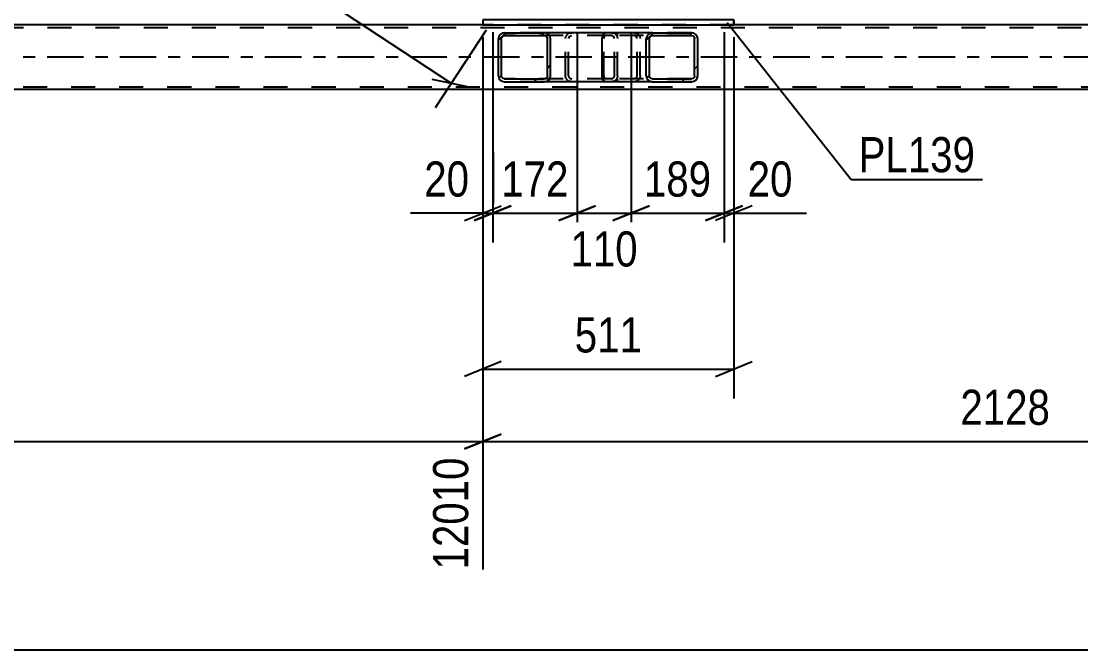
# Model space of a CAD drawing. Header units: millimetres. Extents: x -777 to 412, y -850 to -9.
# Drawn here: x -243.8 to -157.4, y -586.5 to -535.2 of the extents above; entities that cross this region are included whole.
import ezdxf

# ---------------------------------------------------------------- set-up
doc = ezdxf.new("R2010")
doc.units = ezdxf.units.MM
doc.linetypes.add('DXK_LINE_DOT2', pattern=[3.9198, 1.9599, -1.9599])
doc.linetypes.add('DXK_LINE_DOT3', pattern=[5.9187, 2.979, -0.9799, 0.9799, -0.9799])
doc.styles.add('Arial Narrow', font='ARIALN.TTF', dxfattribs={"height": 0.2})

# ---------------------------------------------------------------- blocks, each defined once
blk = doc.blocks.new('Part-570390744-5796 - 5775')
at = {"linetype": 'Continuous'}
h = blk.add_hatch(dxfattribs=at)
h.set_pattern_fill('', scale=0.7, style=0, pattern_type=0)
h.set_pattern_definition([(45, (-204.8373, -539.858), (-1.57154, 1.57154), [])])
h.paths.add_polyline_path([(-204.876, -539.674), (-204.837, -539.858), (-204.727, -540.014), (-204.561, -540.118), (-204.365, -540.154), (-201.13, -540.154), (-200.935, -540.118), (-200.769, -540.014), (-200.658, -539.858), (-200.619, -539.674), (-200.619, -536.634), (-200.658, -536.451), (-200.769, -536.295), (-200.935, -536.191), (-201.13, -536.154), (-204.365, -536.154), (-204.561, -536.191), (-204.727, -536.295), (-204.837, -536.451), (-204.876, -536.634)])
h.paths.add_polyline_path([(-204.601, -536.542), (-204.546, -536.465), (-204.463, -536.413), (-204.365, -536.394), (-201.13, -536.394), (-201.032, -536.413), (-200.95, -536.465), (-200.894, -536.542), (-200.875, -536.634), (-200.875, -539.674), (-200.894, -539.766), (-200.95, -539.844), (-201.032, -539.896), (-201.13, -539.914), (-204.365, -539.914), (-204.463, -539.896), (-204.546, -539.844), (-204.601, -539.766), (-204.621, -539.674), (-204.621, -536.634)])
at = {"color": 2, "linetype": 'Continuous'}
for p, q in [((-204.365, -536.154), (-204.561, -536.191)), ((-204.365, -536.154), (-201.13, -536.154)), ((-196.147, -536.154), (-201.13, -536.154)), ((-200.935, -536.191), (-201.13, -536.154)), ((-204.837, -536.451), (-204.876, -536.634)), ((-204.876, -539.674), (-204.876, -536.634)), ((-204.621, -536.634), (-204.601, -536.542)), ((-204.621, -539.674), (-204.621, -536.634)), ((-204.601, -536.542), (-204.546, -536.465)), ((-204.546, -536.465), (-204.463, -536.413)), ((-204.463, -536.413), (-204.365, -536.394)), ((-204.365, -536.394), (-201.13, -536.394)), ((-201.13, -536.394), (-201.032, -536.413)), ((-201.032, -536.413), (-200.95, -536.465)), ((-200.95, -536.465), (-200.894, -536.542)), ((-200.894, -536.542), (-200.875, -536.634)), ((-200.875, -539.674), (-200.875, -536.634)), ((-200.619, -536.634), (-200.658, -536.451)), ((-200.619, -539.674), (-200.619, -536.634)), ((-204.876, -539.674), (-204.837, -539.858)), ((-204.601, -539.766), (-204.621, -539.674)), ((-200.875, -539.674), (-200.894, -539.766)), ((-200.658, -539.858), (-200.619, -539.674)), ((-204.546, -539.844), (-204.601, -539.766)), ((-204.561, -540.118), (-204.365, -540.154)), ((-204.463, -539.896), (-204.546, -539.844)), ((-204.365, -539.914), (-204.463, -539.896)), ((-204.365, -539.914), (-201.13, -539.914)), ((-204.365, -540.154), (-201.13, -540.154)), ((-201.032, -539.896), (-201.13, -539.914)), ((-201.13, -540.154), (-200.935, -540.118)), ((-196.147, -540.154), (-201.13, -540.154)), ((-200.95, -539.844), (-201.032, -539.896)), ((-200.894, -539.766), (-200.95, -539.844))]:
    blk.add_line(p, q, dxfattribs=at)
at = {"color": 7, "linetype": 'DXK_LINE_DOT2'}
for p, q in [((-201.13, -536.154), (-204.365, -536.154)), ((-199.096, -536.191), (-198.9, -536.154)), ((-195.665, -536.154), (-196.147, -536.154)), ((-195.665, -536.154), (-195.47, -536.191)), ((-195.665, -536.394), (-204.365, -536.394)), ((-199.411, -536.634), (-199.372, -536.451)), ((-199.411, -539.674), (-199.411, -536.634)), ((-199.136, -536.542), (-199.156, -536.634)), ((-199.156, -539.674), (-199.156, -536.634)), ((-199.081, -536.465), (-199.136, -536.542)), ((-199.081, -536.465), (-199.058, -536.451)), ((-199.058, -536.451), (-198.998, -536.413)), ((-198.998, -536.413), (-198.9, -536.394)), ((-195.567, -536.413), (-195.665, -536.394)), ((-195.484, -536.465), (-195.567, -536.413)), ((-195.429, -536.542), (-195.484, -536.465)), ((-195.41, -536.634), (-195.429, -536.542)), ((-195.41, -539.674), (-195.41, -536.634)), ((-195.193, -536.451), (-195.154, -536.634)), ((-195.154, -539.674), (-195.154, -536.634)), ((-199.372, -539.858), (-199.411, -539.674)), ((-199.156, -539.674), (-199.136, -539.766)), ((-195.429, -539.766), (-195.41, -539.674)), ((-195.154, -539.674), (-195.193, -539.858)), ((-195.665, -539.914), (-204.365, -539.914)), ((-201.13, -540.154), (-204.365, -540.154)), ((-199.136, -539.766), (-199.081, -539.844)), ((-198.9, -540.154), (-199.096, -540.118)), ((-199.081, -539.844), (-199.058, -539.858)), ((-199.058, -539.858), (-198.998, -539.896)), ((-198.998, -539.896), (-198.9, -539.914)), ((-195.665, -540.154), (-196.147, -540.154)), ((-195.665, -539.914), (-195.567, -539.896)), ((-195.47, -540.118), (-195.665, -540.154)), ((-195.567, -539.896), (-195.484, -539.844)), ((-195.484, -539.844), (-195.429, -539.766))]:
    blk.add_line(p, q, dxfattribs=at)
at = {"color": 2, "linetype": 'Continuous'}
for centre, start, end in [((-204.385, -536.655), 110.75831, 155.68003), ((-201.111, -536.655), 24.31997, 69.24169), ((-204.385, -539.654), 204.31997, 249.24169), ((-201.111, -539.654), 290.75831, 335.68003)]:
    blk.add_arc(centre, 0.496, start, end, dxfattribs=at)
at = {"color": 7, "linetype": 'DXK_LINE_DOT2'}
for centre, start, end in [((-198.92, -536.655), 110.75832, 155.68004), ((-195.646, -536.655), 24.31996, 69.24168), ((-198.92, -539.654), 204.31996, 249.24168), ((-195.646, -539.654), 290.75832, 335.68004)]:
    blk.add_arc(centre, 0.496, start, end, dxfattribs=at)
blk = doc.blocks.new('Part-570390744-6019 - 5775')
at = {"linetype": 'Continuous'}
h = blk.add_hatch(dxfattribs=at)
h.set_pattern_fill('', scale=0.7, style=0, pattern_type=0)
h.set_pattern_definition([(45, (-192.7806, -539.858), (-1.57154, 1.57154), [])])
h.paths.add_polyline_path([(-192.819, -539.674), (-192.781, -539.858), (-192.672, -540.014), (-192.509, -540.118), (-192.316, -540.154), (-189.132, -540.154), (-188.939, -540.118), (-188.776, -540.014), (-188.667, -539.858), (-188.629, -539.674), (-188.629, -536.634), (-188.667, -536.451), (-188.776, -536.295), (-188.939, -536.191), (-189.132, -536.154), (-192.316, -536.154), (-192.509, -536.191), (-192.672, -536.295), (-192.781, -536.451), (-192.819, -536.634)])
h.paths.add_polyline_path([(-192.548, -536.542), (-192.494, -536.465), (-192.412, -536.413), (-192.316, -536.394), (-189.132, -536.394), (-189.036, -536.413), (-188.954, -536.465), (-188.9, -536.542), (-188.88, -536.634), (-188.88, -539.674), (-188.9, -539.766), (-188.954, -539.844), (-189.036, -539.896), (-189.132, -539.914), (-192.316, -539.914), (-192.412, -539.896), (-192.494, -539.844), (-192.548, -539.766), (-192.568, -539.674), (-192.568, -536.634)])
at = {"color": 2, "linetype": 'Continuous'}
for p, q in [((-196.338, -536.295), (-196.25, -536.191)), ((-196.25, -536.191), (-196.147, -536.154)), ((-192.316, -536.154), (-196.147, -536.154)), ((-192.316, -536.154), (-192.509, -536.191)), ((-192.316, -536.154), (-189.132, -536.154)), ((-188.939, -536.191), (-189.132, -536.154)), ((-196.417, -536.634), (-196.397, -536.451)), ((-196.417, -539.674), (-196.417, -536.634)), ((-196.397, -536.451), (-196.338, -536.295)), ((-192.781, -536.451), (-192.819, -536.634)), ((-192.819, -539.674), (-192.819, -536.634)), ((-192.568, -536.634), (-192.548, -536.542)), ((-192.568, -539.674), (-192.568, -536.634)), ((-192.548, -536.542), (-192.494, -536.465)), ((-192.494, -536.465), (-192.412, -536.413)), ((-192.412, -536.413), (-192.316, -536.394)), ((-192.316, -536.394), (-189.132, -536.394)), ((-189.132, -536.394), (-189.036, -536.413)), ((-189.036, -536.413), (-188.954, -536.465)), ((-188.954, -536.465), (-188.9, -536.542)), ((-188.9, -536.542), (-188.88, -536.634)), ((-188.88, -539.674), (-188.88, -536.634)), ((-188.629, -536.634), (-188.667, -536.451)), ((-188.629, -539.674), (-188.629, -536.634)), ((-196.397, -539.858), (-196.417, -539.674)), ((-192.819, -539.674), (-192.781, -539.858)), ((-192.548, -539.766), (-192.568, -539.674)), ((-188.88, -539.674), (-188.9, -539.766)), ((-188.667, -539.858), (-188.629, -539.674)), ((-196.338, -540.014), (-196.397, -539.858)), ((-196.25, -540.118), (-196.338, -540.014)), ((-196.147, -540.154), (-196.25, -540.118)), ((-192.316, -540.154), (-196.147, -540.154)), ((-192.494, -539.844), (-192.548, -539.766)), ((-192.509, -540.118), (-192.316, -540.154)), ((-192.412, -539.896), (-192.494, -539.844)), ((-192.316, -539.914), (-192.412, -539.896)), ((-192.316, -539.914), (-189.132, -539.914)), ((-192.316, -540.154), (-189.132, -540.154)), ((-189.036, -539.896), (-189.132, -539.914)), ((-189.132, -540.154), (-188.939, -540.118)), ((-188.954, -539.844), (-189.036, -539.896)), ((-188.9, -539.766), (-188.954, -539.844))]:
    blk.add_line(p, q, dxfattribs=at)
at = {"color": 7, "linetype": 'DXK_LINE_DOT2'}
for p, q in [((-195.154, -536.394), (-195.154, -536.154)), ((-193.812, -536.154), (-193.62, -536.191)), ((-189.132, -536.154), (-192.316, -536.154)), ((-196.272, -536.542), (-196.282, -536.634)), ((-196.282, -539.674), (-196.282, -536.634)), ((-196.242, -536.465), (-196.272, -536.542)), ((-196.198, -536.413), (-196.242, -536.465)), ((-196.147, -536.394), (-196.198, -536.413)), ((-189.132, -536.394), (-196.147, -536.394)), ((-193.716, -536.413), (-193.812, -536.394)), ((-193.634, -536.465), (-193.716, -536.413)), ((-193.58, -536.542), (-193.634, -536.465)), ((-193.561, -536.634), (-193.58, -536.542)), ((-193.561, -539.674), (-193.561, -536.634)), ((-193.348, -536.451), (-193.309, -536.634)), ((-193.309, -539.674), (-193.309, -536.634)), ((-196.282, -539.674), (-196.272, -539.766)), ((-193.58, -539.766), (-193.561, -539.674)), ((-193.309, -539.674), (-193.348, -539.858)), ((-196.272, -539.766), (-196.242, -539.844)), ((-196.242, -539.844), (-196.198, -539.896)), ((-196.198, -539.896), (-196.147, -539.914)), ((-189.132, -539.914), (-196.147, -539.914)), ((-195.154, -540.154), (-195.154, -539.914)), ((-193.812, -539.914), (-193.716, -539.896)), ((-193.62, -540.118), (-193.812, -540.154)), ((-193.716, -539.896), (-193.634, -539.844)), ((-193.634, -539.844), (-193.58, -539.766)), ((-189.132, -540.154), (-192.316, -540.154))]:
    blk.add_line(p, q, dxfattribs=at)
for centre, start, end in [((-193.798, -536.65), 23.84941, 68.8059), ((-193.798, -539.659), 291.1941, 336.15059)]:
    blk.add_arc(centre, 0.492, start, end, dxfattribs=at)
at = {"color": 2, "linetype": 'Continuous'}
for centre, start, end in [((-192.331, -536.65), 111.19411, 156.1506), ((-189.117, -536.65), 23.8494, 68.80589), ((-192.331, -539.659), 203.8494, 248.80589), ((-189.117, -539.659), 291.19411, 336.1506)]:
    blk.add_arc(centre, 0.492, start, end, dxfattribs=at)
blk = doc.blocks.new('Part-570390744-6045 - 5775')
at = {"color": 2, "linetype": 'Continuous'}
for p, q in [((-206.134, -535.114), (-206.134, -535.514)), ((-185.681, -535.114), (-206.134, -535.114)), ((-185.681, -535.114), (-185.681, -535.514)), ((-185.681, -535.114), (-185.681, -535.114)), ((-206.134, -535.514), (-185.681, -535.514)), ((-185.681, -535.514), (-185.681, -535.514))]:
    blk.add_line(p, q, dxfattribs=at)
at = {"color": 7, "linetype": 'DXK_LINE_DOT2'}
for p, q in [((-206.134, -535.114), (-206.134, -535.514)), ((-185.681, -535.514), (-185.681, -535.114)), ((-185.681, -535.114), (-185.681, -535.114)), ((-185.681, -535.514), (-185.681, -535.514))]:
    blk.add_line(p, q, dxfattribs=at)
blk = doc.blocks.new('Part-570390744-6087 - 5775')
at = {"color": 7, "linetype": 'DXK_LINE_DOT2'}
for p, q in [((-90.708, -535.754), (-686.551, -535.754)), ((-185.681, -535.514), (-206.134, -535.514)), ((-686.551, -540.554), (-90.708, -540.554))]:
    blk.add_line(p, q, dxfattribs=at)
at = {"color": 2, "linetype": 'Continuous'}
for p, q in [((-206.134, -535.514), (-270.815, -535.514)), ((-121, -535.514), (-185.681, -535.514)), ((-90.708, -540.794), (-686.551, -540.794))]:
    blk.add_line(p, q, dxfattribs=at)
at = {"color": 7, "linetype": 'DXK_LINE_DOT3'}
blk.add_line((-90.708, -538.154), (-686.551, -538.154), dxfattribs=at)
blk = doc.blocks.new('StraightDimension-570390744-7667 - 5775')
at = {"color": 7, "linetype": 'Continuous'}
blk.add_line((-687.191, -586.467), (-71.413, -586.467), dxfattribs=at)
blk = doc.blocks.new('StraightDimension-570390744-60345 - 5775')
at = {"color": 7, "linetype": 'Continuous'}
for p, q in [((-194.06, -536.114), (-194.06, -553.265)), ((-186.481, -536.114), (-186.481, -553.265)), ((-195.56, -551.465), (-192.56, -550.265)), ((-194.06, -550.865), (-186.481, -550.865)), ((-184.981, -550.265), (-187.981, -551.465))]:
    blk.add_line(p, q, dxfattribs=at)
at = {"color": 0}
blk.add_wipeout([(-186.928, -550.115), (-186.928, -545.915), (-193.612, -545.915), (-193.612, -550.115)], dxfattribs=at)
at = {"color": 3, "style": 'Arial Narrow'}
blk.add_text('189', height=2.8633, dxfattribs=at).set_placement((-193.012, -549.515))
blk = doc.blocks.new('StraightDimension-570390744-6690 - 5775')
at = {"color": 7, "linetype": 'Continuous'}
for p, q in [((-206.134, -536.514), (-206.134, -565.973)), ((-185.681, -536.514), (-185.681, -565.973)), ((-204.634, -562.973), (-207.634, -564.173)), ((-187.181, -564.173), (-184.181, -562.973)), ((-206.134, -563.573), (-185.681, -563.573))]:
    blk.add_line(p, q, dxfattribs=at)
at = {"color": 0}
blk.add_wipeout([(-192.565, -562.823), (-192.565, -558.623), (-199.25, -558.623), (-199.25, -562.823)], dxfattribs=at)
at = {"color": 3, "style": 'Arial Narrow'}
blk.add_text('511', height=2.8633, dxfattribs=at).set_placement((-198.65, -562.223))
blk = doc.blocks.new('StraightDimension-570390744-60347 - 5775')
at = {"color": 7, "linetype": 'Continuous'}
for p, q in [((-205.334, -536.114), (-205.334, -553.265)), ((-198.46, -536.114), (-198.46, -553.265)), ((-206.834, -551.465), (-203.834, -550.265)), ((-205.334, -550.865), (-198.46, -550.865)), ((-196.96, -550.265), (-199.96, -551.465))]:
    blk.add_line(p, q, dxfattribs=at)
at = {"color": 0}
blk.add_wipeout([(-198.555, -550.115), (-198.555, -545.915), (-205.239, -545.915), (-205.239, -550.115)], dxfattribs=at)
at = {"color": 3, "style": 'Arial Narrow'}
blk.add_text('172', height=2.8633, dxfattribs=at).set_placement((-204.639, -549.515))
blk = doc.blocks.new('StraightDimension-570390744-7255 - 5775')
at = {"color": 7, "linetype": 'Continuous'}
for p, q in [((-239.024, -514.151), (-243.179, -520.467)), ((-240.277, -518.785), (-243.443, -518.139)), ((-241.86, -518.462), (-208.719, -540.261)), ((-205.883, -535.95), (-210.038, -542.266)), ((-210.302, -539.938), (-207.136, -540.584))]:
    blk.add_line(p, q, dxfattribs=at)
at = {"color": 0}
blk.add_wipeout([(-222.085, -530.571), (-219.777, -527.062), (-225.362, -523.389), (-227.67, -526.898)], dxfattribs=at)
at = {"color": 3, "style": 'Arial Narrow'}
blk.add_text('992', height=2.8633, rotation=-33.33468, dxfattribs=at).set_placement((-226.839, -526.726))
blk = doc.blocks.new('StraightDimension-570390744-7420 - 5775')
at = {"color": 7, "linetype": 'Continuous'}
for p, q in [((-206.134, -536.514), (-206.134, -579.915)), ((-204.634, -568.874), (-207.634, -570.074)), ((-206.134, -569.474), (-121, -569.474))]:
    blk.add_line(p, q, dxfattribs=at)
at = {"color": 0}
blk.add_wipeout([(-159.311, -568.724), (-159.311, -564.524), (-167.823, -564.524), (-167.823, -568.724)], dxfattribs=at)
at = {"color": 3, "style": 'Arial Narrow'}
blk.add_text('2128', height=2.8633, dxfattribs=at).set_placement((-167.223, -568.124))
blk = doc.blocks.new('StraightDimension-570390744-7421 - 5775')
at = {"color": 7, "linetype": 'Continuous'}
for p, q in [((-206.134, -536.514), (-206.134, -579.915)), ((-207.634, -570.074), (-204.634, -568.874)), ((-291.268, -569.474), (-206.134, -569.474))]:
    blk.add_line(p, q, dxfattribs=at)
at = {"color": 0, "linetype": 'Continuous'}
blk.add_wipeout([(-206.734, -570.174), (-210.934, -570.174), (-210.934, -580.515), (-206.734, -580.515)], dxfattribs=at)
at = {"color": 3, "linetype": 'Continuous', "style": 'Arial Narrow'}
blk.add_text('12010', height=2.8633, rotation=90.00021, dxfattribs=at).set_placement((-207.334, -579.915))
blk = doc.blocks.new('StraightDimension-570390744-60344 - 5775')
at = {"color": 7, "linetype": 'Continuous'}
for p, q in [((-186.481, -536.114), (-186.481, -553.265)), ((-185.681, -536.514), (-185.681, -553.265)), ((-187.981, -551.465), (-184.981, -550.265)), ((-184.181, -550.265), (-187.181, -551.465)), ((-186.481, -550.865), (-185.681, -550.865)), ((-185.681, -550.865), (-179.775, -550.865)), ((-185.681, -550.865), (-179.775, -550.865))]:
    blk.add_line(p, q, dxfattribs=at)
at = {"color": 0}
blk.add_wipeout([(-180.3, -550.115), (-180.3, -545.915), (-185.156, -545.915), (-185.156, -550.115)], dxfattribs=at)
at = {"color": 3, "style": 'Arial Narrow'}
blk.add_text('20', height=2.8633, dxfattribs=at).set_placement((-184.556, -549.515))
blk = doc.blocks.new('StraightDimension-570390744-60346 - 5775')
at = {"color": 7, "linetype": 'Continuous'}
for p, q in [((-198.46, -536.114), (-198.46, -553.715)), ((-194.06, -536.114), (-194.06, -553.715)), ((-199.96, -551.465), (-196.96, -550.265)), ((-198.46, -550.865), (-194.06, -550.865)), ((-192.56, -550.265), (-195.56, -551.465))]:
    blk.add_line(p, q, dxfattribs=at)
at = {"color": 0}
blk.add_wipeout([(-192.917, -555.815), (-192.917, -551.615), (-199.602, -551.615), (-199.602, -555.815)], dxfattribs=at)
at = {"color": 3, "style": 'Arial Narrow'}
blk.add_text('110', height=2.8633, dxfattribs=at).set_placement((-199.002, -555.215))
blk = doc.blocks.new('StraightDimension-570390744-60348 - 5775')
at = {"color": 7, "linetype": 'Continuous'}
for p, q in [((-205.334, -536.114), (-205.334, -553.265)), ((-206.134, -536.514), (-206.134, -553.265)), ((-206.134, -550.865), (-212.04, -550.865)), ((-206.134, -550.865), (-212.04, -550.865)), ((-207.634, -551.465), (-204.634, -550.265)), ((-203.834, -550.265), (-206.834, -551.465)), ((-206.134, -550.865), (-205.334, -550.865))]:
    blk.add_line(p, q, dxfattribs=at)
at = {"color": 0}
blk.add_wipeout([(-206.659, -550.115), (-206.659, -545.915), (-211.515, -545.915), (-211.515, -550.115)], dxfattribs=at)
at = {"color": 3, "style": 'Arial Narrow'}
blk.add_text('20', height=2.8633, dxfattribs=at).set_placement((-210.915, -549.515))
blk = doc.blocks.new('Mark-570390744-6041 - 5775')
at = {"color": 30, "linetype": 'Continuous'}
for p, q in [((-186.226, -535.315), (-176.12, -548.129)), ((-176.12, -548.129), (-165.416, -548.129))]:
    blk.add_line(p, q, dxfattribs=at)
at = {"color": 0}
blk.add_wipeout([(-166.016, -547.529), (-166.016, -544.529), (-175.52, -544.529), (-175.52, -547.529)], dxfattribs=at)
blk.add_wipeout([(-166.016, -547.529), (-166.016, -544.529), (-175.52, -544.529), (-175.52, -547.529)], dxfattribs=at)
at = {"color": 3, "style": 'Arial Narrow'}
blk.add_text('PL139', height=2.8633, dxfattribs=at).set_placement((-175.52, -547.529))

msp = doc.modelspace()

# ---------------------------------------------------------------- block references
for name in ['Part-570390744-6045 - 5775', 'Part-570390744-6087 - 5775', 'Part-570390744-5796 - 5775', 'Part-570390744-6019 - 5775', 'StraightDimension-570390744-7667 - 5775']:
    msp.add_blockref(name, (0, 0))

# ---------------------------------------------------------------- next in the draw order: block references
msp.add_blockref('StraightDimension-570390744-60345 - 5775', (0, 0))

# ---------------------------------------------------------------- next in the draw order: block references
msp.add_blockref('StraightDimension-570390744-6690 - 5775', (0, 0))

# ---------------------------------------------------------------- next in the draw order: block references
msp.add_blockref('StraightDimension-570390744-60347 - 5775', (0, 0))

# ---------------------------------------------------------------- next in the draw order: block references
msp.add_blockref('StraightDimension-570390744-7255 - 5775', (0, 0))

# ---------------------------------------------------------------- next in the draw order: block references
msp.add_blockref('StraightDimension-570390744-7420 - 5775', (0, 0))

# ---------------------------------------------------------------- next in the draw order: block references
for name in ['StraightDimension-570390744-60346 - 5775', 'StraightDimension-570390744-60344 - 5775', 'StraightDimension-570390744-7421 - 5775']:
    msp.add_blockref(name, (0, 0))

# ---------------------------------------------------------------- next in the draw order: block references
for name in ['Mark-570390744-6041 - 5775', 'StraightDimension-570390744-60348 - 5775']:
    msp.add_blockref(name, (0, 0))

doc.saveas('drawing.dxf')
